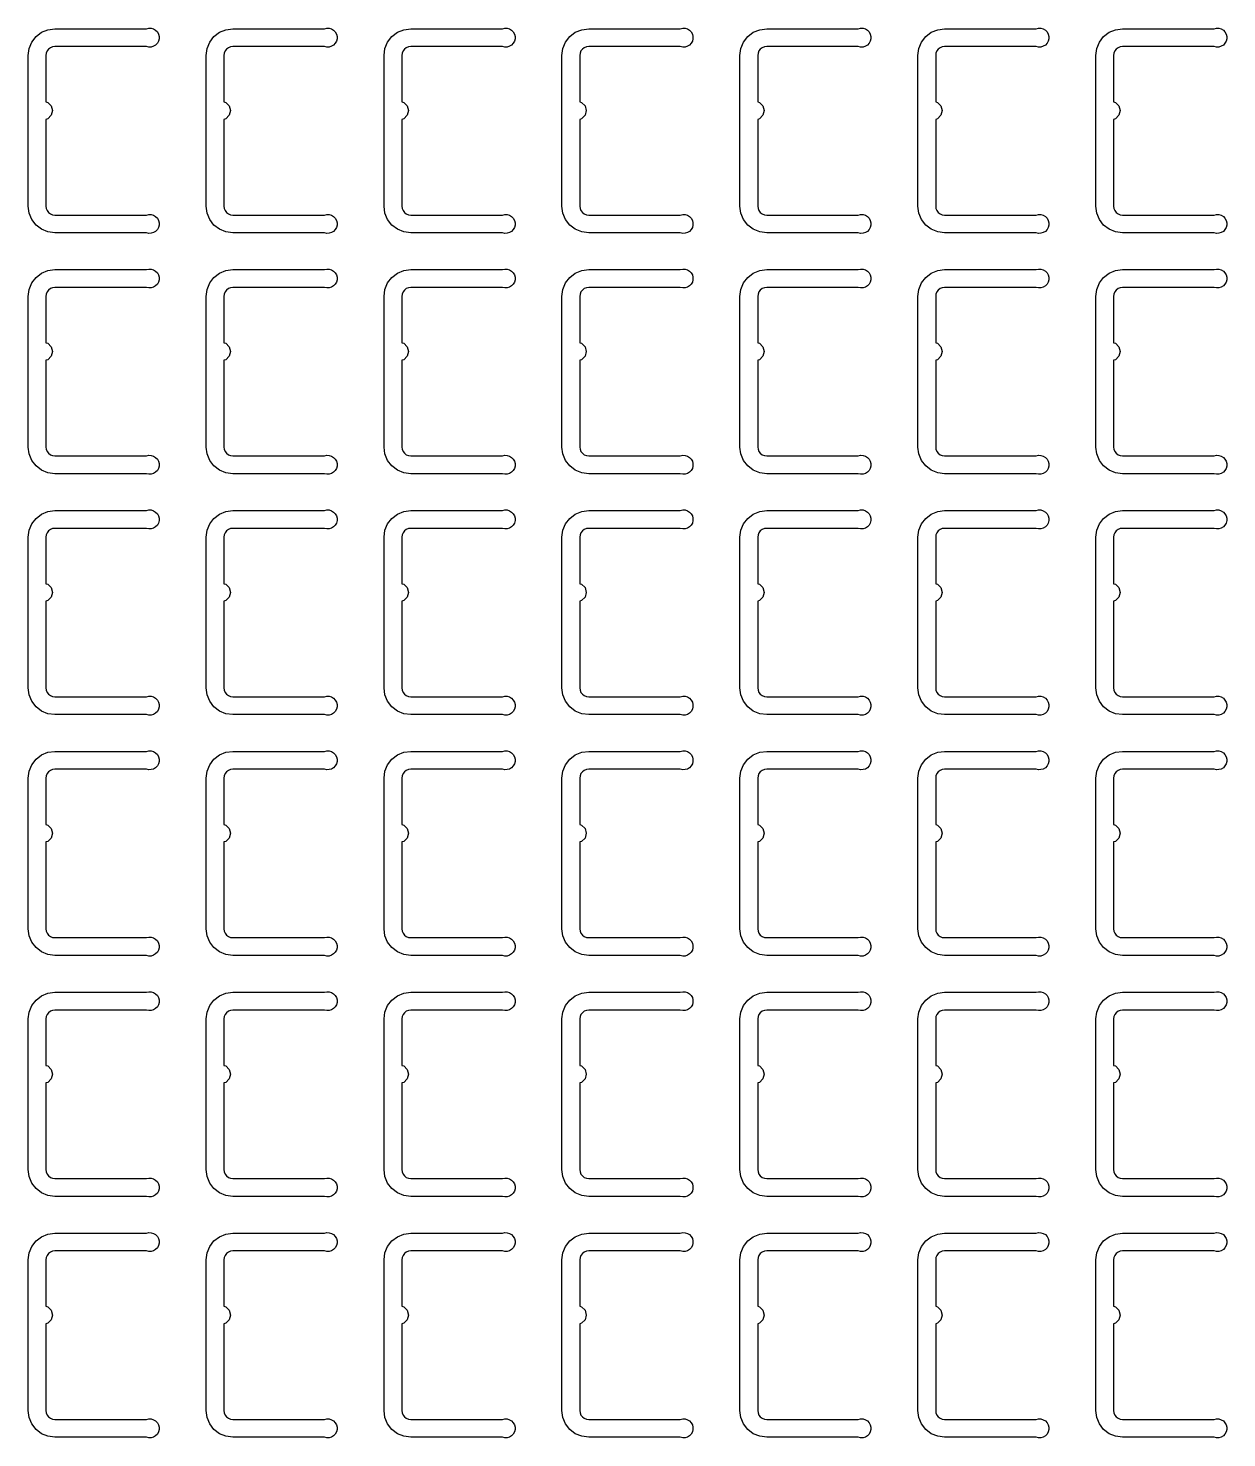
# Model space of a CAD drawing. Extents: x 11 to 212, y 11 to 212.
# Drawn here: x 143.2 to 155.09, y 135.26 to 149.23 of the extents above; entities that cross this region are included whole.
import ezdxf

# ---------------------------------------------------------------- set-up
doc = ezdxf.new("R2010")
doc.units = 0
doc.layers.add('L4', color=7, linetype='continuous')

msp = doc.modelspace()

# ---------------------------------------------------------------- linework, layer by layer
at = {"layer": 'L4'}
for points in [[(144.373, 147.382), (144.397, 147.388), (144.421, 147.387), (144.444, 147.38), (144.464, 147.368), (144.481, 147.35), (144.493, 147.329), (144.499, 147.306), (144.499, 147.282), (144.493, 147.259), (144.481, 147.238), (144.464, 147.22), (144.444, 147.208), (144.421, 147.201), (144.397, 147.2), (144.373, 147.206), (143.465, 147.206), (143.396, 147.215), (143.332, 147.241), (143.278, 147.283), (143.235, 147.338), (143.209, 147.402), (143.2, 147.471), (143.2, 148.965), (143.209, 149.033), (143.235, 149.097), (143.278, 149.152), (143.332, 149.194), (143.396, 149.22), (143.465, 149.229), (144.373, 149.229), (144.397, 149.235), (144.421, 149.234), (144.444, 149.227), (144.464, 149.215), (144.481, 149.198), (144.493, 149.177), (144.499, 149.153), (144.499, 149.129), (144.493, 149.106), (144.481, 149.085), (144.464, 149.068), (144.444, 149.055), (144.421, 149.048), (144.397, 149.048), (144.373, 149.053), (143.465, 149.053), (143.442, 149.05), (143.421, 149.041), (143.402, 149.027), (143.388, 149.009), (143.379, 148.988), (143.376, 148.965), (143.376, 148.504), (143.394, 148.499), (143.429, 148.465), (143.441, 148.418), (143.429, 148.371), (143.394, 148.336), (143.376, 148.331), (143.376, 147.471), (143.379, 147.448), (143.388, 147.426), (143.402, 147.408), (143.421, 147.394), (143.442, 147.385), (143.465, 147.382)], [(146.138, 147.382), (146.161, 147.388), (146.185, 147.387), (146.209, 147.38), (146.229, 147.368), (146.246, 147.35), (146.258, 147.329), (146.264, 147.306), (146.264, 147.282), (146.258, 147.259), (146.246, 147.238), (146.229, 147.22), (146.209, 147.208), (146.185, 147.201), (146.161, 147.2), (146.138, 147.206), (145.229, 147.206), (145.161, 147.215), (145.097, 147.241), (145.042, 147.283), (145, 147.338), (144.974, 147.402), (144.965, 147.471), (144.965, 148.965), (144.974, 149.033), (145, 149.097), (145.042, 149.152), (145.097, 149.194), (145.161, 149.22), (145.229, 149.229), (146.138, 149.229), (146.161, 149.235), (146.185, 149.234), (146.209, 149.227), (146.229, 149.215), (146.246, 149.198), (146.258, 149.177), (146.264, 149.153), (146.264, 149.129), (146.258, 149.106), (146.246, 149.085), (146.229, 149.068), (146.209, 149.055), (146.185, 149.048), (146.161, 149.048), (146.138, 149.053), (145.229, 149.053), (145.207, 149.05), (145.185, 149.041), (145.167, 149.027), (145.153, 149.009), (145.144, 148.988), (145.141, 148.965), (145.141, 148.504), (145.159, 148.499), (145.193, 148.465), (145.206, 148.418), (145.193, 148.371), (145.159, 148.336), (145.141, 148.331), (145.141, 147.471), (145.144, 147.448), (145.153, 147.426), (145.167, 147.408), (145.185, 147.394), (145.207, 147.385), (145.229, 147.382)], [(147.903, 147.382), (147.926, 147.388), (147.95, 147.387), (147.973, 147.38), (147.994, 147.368), (148.011, 147.35), (148.023, 147.329), (148.029, 147.306), (148.029, 147.282), (148.023, 147.259), (148.011, 147.238), (147.994, 147.22), (147.973, 147.208), (147.95, 147.201), (147.926, 147.2), (147.903, 147.206), (146.994, 147.206), (146.926, 147.215), (146.862, 147.241), (146.807, 147.283), (146.765, 147.338), (146.738, 147.402), (146.729, 147.471), (146.729, 148.965), (146.738, 149.033), (146.765, 149.097), (146.807, 149.152), (146.862, 149.194), (146.926, 149.22), (146.994, 149.229), (147.903, 149.229), (147.926, 149.235), (147.95, 149.234), (147.973, 149.227), (147.994, 149.215), (148.011, 149.198), (148.023, 149.177), (148.029, 149.153), (148.029, 149.129), (148.023, 149.106), (148.011, 149.085), (147.994, 149.068), (147.973, 149.055), (147.95, 149.048), (147.926, 149.048), (147.903, 149.053), (146.994, 149.053), (146.971, 149.05), (146.95, 149.041), (146.932, 149.027), (146.918, 149.009), (146.909, 148.988), (146.906, 148.965), (146.906, 148.504), (146.924, 148.499), (146.958, 148.465), (146.971, 148.418), (146.958, 148.371), (146.924, 148.336), (146.906, 148.331), (146.906, 147.471), (146.909, 147.448), (146.918, 147.426), (146.932, 147.408), (146.95, 147.394), (146.971, 147.385), (146.994, 147.382)], [(149.667, 147.382), (149.691, 147.388), (149.715, 147.387), (149.738, 147.38), (149.759, 147.368), (149.775, 147.35), (149.787, 147.329), (149.793, 147.306), (149.793, 147.282), (149.787, 147.259), (149.775, 147.238), (149.759, 147.22), (149.738, 147.208), (149.715, 147.201), (149.691, 147.2), (149.667, 147.206), (148.759, 147.206), (148.69, 147.215), (148.626, 147.241), (148.572, 147.283), (148.53, 147.338), (148.503, 147.402), (148.494, 147.471), (148.494, 148.965), (148.503, 149.033), (148.53, 149.097), (148.572, 149.152), (148.626, 149.194), (148.69, 149.22), (148.759, 149.229), (149.667, 149.229), (149.691, 149.235), (149.715, 149.234), (149.738, 149.227), (149.759, 149.215), (149.775, 149.198), (149.787, 149.177), (149.793, 149.153), (149.793, 149.129), (149.787, 149.106), (149.775, 149.085), (149.759, 149.068), (149.738, 149.055), (149.715, 149.048), (149.691, 149.048), (149.667, 149.053), (148.759, 149.053), (148.736, 149.05), (148.715, 149.041), (148.696, 149.027), (148.682, 149.009), (148.674, 148.988), (148.671, 148.965), (148.671, 148.504), (148.688, 148.499), (148.723, 148.465), (148.735, 148.418), (148.723, 148.371), (148.688, 148.336), (148.671, 148.331), (148.671, 147.471), (148.674, 147.448), (148.682, 147.426), (148.696, 147.408), (148.715, 147.394), (148.736, 147.385), (148.759, 147.382)], [(151.432, 147.382), (151.455, 147.388), (151.48, 147.387), (151.503, 147.38), (151.523, 147.368), (151.54, 147.35), (151.552, 147.329), (151.558, 147.306), (151.558, 147.282), (151.552, 147.259), (151.54, 147.238), (151.523, 147.22), (151.503, 147.208), (151.48, 147.201), (151.455, 147.2), (151.432, 147.206), (150.524, 147.206), (150.455, 147.215), (150.391, 147.241), (150.336, 147.283), (150.294, 147.338), (150.268, 147.402), (150.259, 147.471), (150.259, 148.965), (150.268, 149.033), (150.294, 149.097), (150.336, 149.152), (150.391, 149.194), (150.455, 149.22), (150.524, 149.229), (151.432, 149.229), (151.455, 149.235), (151.48, 149.234), (151.503, 149.227), (151.523, 149.215), (151.54, 149.198), (151.552, 149.177), (151.558, 149.153), (151.558, 149.129), (151.552, 149.106), (151.54, 149.085), (151.523, 149.068), (151.503, 149.055), (151.48, 149.048), (151.455, 149.048), (151.432, 149.053), (150.524, 149.053), (150.501, 149.05), (150.479, 149.041), (150.461, 149.027), (150.447, 149.009), (150.438, 148.988), (150.435, 148.965), (150.435, 148.504), (150.453, 148.499), (150.487, 148.465), (150.5, 148.418), (150.487, 148.371), (150.453, 148.336), (150.435, 148.331), (150.435, 147.471), (150.438, 147.448), (150.447, 147.426), (150.461, 147.408), (150.479, 147.394), (150.501, 147.385), (150.524, 147.382)], [(153.197, 147.382), (153.22, 147.388), (153.244, 147.387), (153.267, 147.38), (153.288, 147.368), (153.305, 147.35), (153.317, 147.329), (153.323, 147.306), (153.323, 147.282), (153.317, 147.259), (153.305, 147.238), (153.288, 147.22), (153.267, 147.208), (153.244, 147.201), (153.22, 147.2), (153.197, 147.206), (152.288, 147.206), (152.22, 147.215), (152.156, 147.241), (152.101, 147.283), (152.059, 147.338), (152.033, 147.402), (152.024, 147.471), (152.024, 148.965), (152.033, 149.033), (152.059, 149.097), (152.101, 149.152), (152.156, 149.194), (152.22, 149.22), (152.288, 149.229), (153.197, 149.229), (153.22, 149.235), (153.244, 149.234), (153.267, 149.227), (153.288, 149.215), (153.305, 149.198), (153.317, 149.177), (153.323, 149.153), (153.323, 149.129), (153.317, 149.106), (153.305, 149.085), (153.288, 149.068), (153.267, 149.055), (153.244, 149.048), (153.22, 149.048), (153.197, 149.053), (152.288, 149.053), (152.265, 149.05), (152.244, 149.041), (152.226, 149.027), (152.212, 149.009), (152.203, 148.988), (152.2, 148.965), (152.2, 148.504), (152.218, 148.499), (152.252, 148.465), (152.265, 148.418), (152.252, 148.371), (152.218, 148.336), (152.2, 148.331), (152.2, 147.471), (152.203, 147.448), (152.212, 147.426), (152.226, 147.408), (152.244, 147.394), (152.265, 147.385), (152.288, 147.382)], [(154.961, 147.382), (154.985, 147.388), (155.009, 147.387), (155.032, 147.38), (155.053, 147.368), (155.069, 147.35), (155.081, 147.329), (155.087, 147.306), (155.087, 147.282), (155.081, 147.259), (155.069, 147.238), (155.053, 147.22), (155.032, 147.208), (155.009, 147.201), (154.985, 147.2), (154.961, 147.206), (154.053, 147.206), (153.984, 147.215), (153.921, 147.241), (153.866, 147.283), (153.824, 147.338), (153.797, 147.402), (153.788, 147.471), (153.788, 148.965), (153.797, 149.033), (153.824, 149.097), (153.866, 149.152), (153.921, 149.194), (153.984, 149.22), (154.053, 149.229), (154.961, 149.229), (154.985, 149.235), (155.009, 149.234), (155.032, 149.227), (155.053, 149.215), (155.069, 149.198), (155.081, 149.177), (155.087, 149.153), (155.087, 149.129), (155.081, 149.106), (155.069, 149.085), (155.053, 149.068), (155.032, 149.055), (155.009, 149.048), (154.985, 149.048), (154.961, 149.053), (154.053, 149.053), (154.03, 149.05), (154.009, 149.041), (153.991, 149.027), (153.977, 149.009), (153.968, 148.988), (153.965, 148.965), (153.965, 148.504), (153.982, 148.499), (154.017, 148.465), (154.029, 148.418), (154.017, 148.371), (153.982, 148.336), (153.965, 148.331), (153.965, 147.471), (153.968, 147.448), (153.977, 147.426), (153.991, 147.408), (154.009, 147.394), (154.03, 147.385), (154.053, 147.382)], [(144.373, 144.994), (144.397, 145), (144.421, 144.999), (144.444, 144.992), (144.464, 144.98), (144.481, 144.962), (144.493, 144.941), (144.499, 144.918), (144.499, 144.894), (144.493, 144.871), (144.481, 144.85), (144.464, 144.832), (144.444, 144.82), (144.421, 144.813), (144.397, 144.812), (144.373, 144.818), (143.465, 144.818), (143.396, 144.827), (143.332, 144.853), (143.278, 144.895), (143.235, 144.95), (143.209, 145.014), (143.2, 145.082), (143.2, 146.576), (143.209, 146.645), (143.235, 146.709), (143.278, 146.764), (143.332, 146.806), (143.396, 146.832), (143.465, 146.841), (144.373, 146.841), (144.397, 146.847), (144.421, 146.846), (144.444, 146.839), (144.464, 146.827), (144.481, 146.809), (144.493, 146.788), (144.499, 146.765), (144.499, 146.741), (144.493, 146.718), (144.481, 146.697), (144.464, 146.679), (144.444, 146.667), (144.421, 146.66), (144.397, 146.659), (144.373, 146.665), (143.465, 146.665), (143.442, 146.662), (143.421, 146.653), (143.402, 146.639), (143.388, 146.621), (143.379, 146.599), (143.376, 146.576), (143.376, 146.116), (143.394, 146.111), (143.429, 146.076), (143.441, 146.029), (143.429, 145.982), (143.394, 145.948), (143.376, 145.943), (143.376, 145.082), (143.379, 145.06), (143.388, 145.038), (143.402, 145.02), (143.421, 145.006), (143.442, 144.997), (143.465, 144.994)], [(146.138, 144.994), (146.161, 145), (146.185, 144.999), (146.209, 144.992), (146.229, 144.98), (146.246, 144.962), (146.258, 144.941), (146.264, 144.918), (146.264, 144.894), (146.258, 144.871), (146.246, 144.85), (146.229, 144.832), (146.209, 144.82), (146.185, 144.813), (146.161, 144.812), (146.138, 144.818), (145.229, 144.818), (145.161, 144.827), (145.097, 144.853), (145.042, 144.895), (145, 144.95), (144.974, 145.014), (144.965, 145.082), (144.965, 146.576), (144.974, 146.645), (145, 146.709), (145.042, 146.764), (145.097, 146.806), (145.161, 146.832), (145.229, 146.841), (146.138, 146.841), (146.161, 146.847), (146.185, 146.846), (146.209, 146.839), (146.229, 146.827), (146.246, 146.809), (146.258, 146.788), (146.264, 146.765), (146.264, 146.741), (146.258, 146.718), (146.246, 146.697), (146.229, 146.679), (146.209, 146.667), (146.185, 146.66), (146.161, 146.659), (146.138, 146.665), (145.229, 146.665), (145.207, 146.662), (145.185, 146.653), (145.167, 146.639), (145.153, 146.621), (145.144, 146.599), (145.141, 146.576), (145.141, 146.116), (145.159, 146.111), (145.193, 146.076), (145.206, 146.029), (145.193, 145.982), (145.159, 145.948), (145.141, 145.943), (145.141, 145.082), (145.144, 145.06), (145.153, 145.038), (145.167, 145.02), (145.185, 145.006), (145.207, 144.997), (145.229, 144.994)], [(147.903, 144.994), (147.926, 145), (147.95, 144.999), (147.973, 144.992), (147.994, 144.98), (148.011, 144.962), (148.023, 144.941), (148.029, 144.918), (148.029, 144.894), (148.023, 144.871), (148.011, 144.85), (147.994, 144.832), (147.973, 144.82), (147.95, 144.813), (147.926, 144.812), (147.903, 144.818), (146.994, 144.818), (146.926, 144.827), (146.862, 144.853), (146.807, 144.895), (146.765, 144.95), (146.738, 145.014), (146.729, 145.082), (146.729, 146.576), (146.738, 146.645), (146.765, 146.709), (146.807, 146.764), (146.862, 146.806), (146.926, 146.832), (146.994, 146.841), (147.903, 146.841), (147.926, 146.847), (147.95, 146.846), (147.973, 146.839), (147.994, 146.827), (148.011, 146.809), (148.023, 146.788), (148.029, 146.765), (148.029, 146.741), (148.023, 146.718), (148.011, 146.697), (147.994, 146.679), (147.973, 146.667), (147.95, 146.66), (147.926, 146.659), (147.903, 146.665), (146.994, 146.665), (146.971, 146.662), (146.95, 146.653), (146.932, 146.639), (146.918, 146.621), (146.909, 146.599), (146.906, 146.576), (146.906, 146.116), (146.924, 146.111), (146.958, 146.076), (146.971, 146.029), (146.958, 145.982), (146.924, 145.948), (146.906, 145.943), (146.906, 145.082), (146.909, 145.06), (146.918, 145.038), (146.932, 145.02), (146.95, 145.006), (146.971, 144.997), (146.994, 144.994)], [(149.667, 144.994), (149.691, 145), (149.715, 144.999), (149.738, 144.992), (149.759, 144.98), (149.775, 144.962), (149.787, 144.941), (149.793, 144.918), (149.793, 144.894), (149.787, 144.871), (149.775, 144.85), (149.759, 144.832), (149.738, 144.82), (149.715, 144.813), (149.691, 144.812), (149.667, 144.818), (148.759, 144.818), (148.69, 144.827), (148.626, 144.853), (148.572, 144.895), (148.53, 144.95), (148.503, 145.014), (148.494, 145.082), (148.494, 146.576), (148.503, 146.645), (148.53, 146.709), (148.572, 146.764), (148.626, 146.806), (148.69, 146.832), (148.759, 146.841), (149.667, 146.841), (149.691, 146.847), (149.715, 146.846), (149.738, 146.839), (149.759, 146.827), (149.775, 146.809), (149.787, 146.788), (149.793, 146.765), (149.793, 146.741), (149.787, 146.718), (149.775, 146.697), (149.759, 146.679), (149.738, 146.667), (149.715, 146.66), (149.691, 146.659), (149.667, 146.665), (148.759, 146.665), (148.736, 146.662), (148.715, 146.653), (148.696, 146.639), (148.682, 146.621), (148.674, 146.599), (148.671, 146.576), (148.671, 146.116), (148.688, 146.111), (148.723, 146.076), (148.735, 146.029), (148.723, 145.982), (148.688, 145.948), (148.671, 145.943), (148.671, 145.082), (148.674, 145.06), (148.682, 145.038), (148.696, 145.02), (148.715, 145.006), (148.736, 144.997), (148.759, 144.994)], [(151.432, 144.994), (151.455, 145), (151.48, 144.999), (151.503, 144.992), (151.523, 144.98), (151.54, 144.962), (151.552, 144.941), (151.558, 144.918), (151.558, 144.894), (151.552, 144.871), (151.54, 144.85), (151.523, 144.832), (151.503, 144.82), (151.48, 144.813), (151.455, 144.812), (151.432, 144.818), (150.524, 144.818), (150.455, 144.827), (150.391, 144.853), (150.336, 144.895), (150.294, 144.95), (150.268, 145.014), (150.259, 145.082), (150.259, 146.576), (150.268, 146.645), (150.294, 146.709), (150.336, 146.764), (150.391, 146.806), (150.455, 146.832), (150.524, 146.841), (151.432, 146.841), (151.455, 146.847), (151.48, 146.846), (151.503, 146.839), (151.523, 146.827), (151.54, 146.809), (151.552, 146.788), (151.558, 146.765), (151.558, 146.741), (151.552, 146.718), (151.54, 146.697), (151.523, 146.679), (151.503, 146.667), (151.48, 146.66), (151.455, 146.659), (151.432, 146.665), (150.524, 146.665), (150.501, 146.662), (150.479, 146.653), (150.461, 146.639), (150.447, 146.621), (150.438, 146.599), (150.435, 146.576), (150.435, 146.116), (150.453, 146.111), (150.487, 146.076), (150.5, 146.029), (150.487, 145.982), (150.453, 145.948), (150.435, 145.943), (150.435, 145.082), (150.438, 145.06), (150.447, 145.038), (150.461, 145.02), (150.479, 145.006), (150.501, 144.997), (150.524, 144.994)], [(153.197, 144.994), (153.22, 145), (153.244, 144.999), (153.267, 144.992), (153.288, 144.98), (153.305, 144.962), (153.317, 144.941), (153.323, 144.918), (153.323, 144.894), (153.317, 144.871), (153.305, 144.85), (153.288, 144.832), (153.267, 144.82), (153.244, 144.813), (153.22, 144.812), (153.197, 144.818), (152.288, 144.818), (152.22, 144.827), (152.156, 144.853), (152.101, 144.895), (152.059, 144.95), (152.033, 145.014), (152.024, 145.082), (152.024, 146.576), (152.033, 146.645), (152.059, 146.709), (152.101, 146.764), (152.156, 146.806), (152.22, 146.832), (152.288, 146.841), (153.197, 146.841), (153.22, 146.847), (153.244, 146.846), (153.267, 146.839), (153.288, 146.827), (153.305, 146.809), (153.317, 146.788), (153.323, 146.765), (153.323, 146.741), (153.317, 146.718), (153.305, 146.697), (153.288, 146.679), (153.267, 146.667), (153.244, 146.66), (153.22, 146.659), (153.197, 146.665), (152.288, 146.665), (152.265, 146.662), (152.244, 146.653), (152.226, 146.639), (152.212, 146.621), (152.203, 146.599), (152.2, 146.576), (152.2, 146.116), (152.218, 146.111), (152.252, 146.076), (152.265, 146.029), (152.252, 145.982), (152.218, 145.948), (152.2, 145.943), (152.2, 145.082), (152.203, 145.06), (152.212, 145.038), (152.226, 145.02), (152.244, 145.006), (152.265, 144.997), (152.288, 144.994)], [(154.961, 144.994), (154.985, 145), (155.009, 144.999), (155.032, 144.992), (155.053, 144.98), (155.069, 144.962), (155.081, 144.941), (155.087, 144.918), (155.087, 144.894), (155.081, 144.871), (155.069, 144.85), (155.053, 144.832), (155.032, 144.82), (155.009, 144.813), (154.985, 144.812), (154.961, 144.818), (154.053, 144.818), (153.984, 144.827), (153.921, 144.853), (153.866, 144.895), (153.824, 144.95), (153.797, 145.014), (153.788, 145.082), (153.788, 146.576), (153.797, 146.645), (153.824, 146.709), (153.866, 146.764), (153.921, 146.806), (153.984, 146.832), (154.053, 146.841), (154.961, 146.841), (154.985, 146.847), (155.009, 146.846), (155.032, 146.839), (155.053, 146.827), (155.069, 146.809), (155.081, 146.788), (155.087, 146.765), (155.087, 146.741), (155.081, 146.718), (155.069, 146.697), (155.053, 146.679), (155.032, 146.667), (155.009, 146.66), (154.985, 146.659), (154.961, 146.665), (154.053, 146.665), (154.03, 146.662), (154.009, 146.653), (153.991, 146.639), (153.977, 146.621), (153.968, 146.599), (153.965, 146.576), (153.965, 146.116), (153.982, 146.111), (154.017, 146.076), (154.029, 146.029), (154.017, 145.982), (153.982, 145.948), (153.965, 145.943), (153.965, 145.082), (153.968, 145.06), (153.977, 145.038), (153.991, 145.02), (154.009, 145.006), (154.03, 144.997), (154.053, 144.994)], [(144.373, 142.606), (144.397, 142.611), (144.421, 142.611), (144.444, 142.604), (144.464, 142.591), (144.481, 142.574), (144.493, 142.553), (144.499, 142.53), (144.499, 142.506), (144.493, 142.482), (144.481, 142.461), (144.464, 142.444), (144.444, 142.432), (144.421, 142.425), (144.397, 142.424), (144.373, 142.429), (143.465, 142.429), (143.396, 142.438), (143.332, 142.465), (143.278, 142.507), (143.235, 142.562), (143.209, 142.626), (143.2, 142.694), (143.2, 144.188), (143.209, 144.257), (143.235, 144.321), (143.278, 144.375), (143.332, 144.417), (143.396, 144.444), (143.465, 144.453), (144.373, 144.453), (144.397, 144.458), (144.421, 144.458), (144.444, 144.451), (144.464, 144.438), (144.481, 144.421), (144.493, 144.4), (144.499, 144.377), (144.499, 144.353), (144.493, 144.329), (144.481, 144.308), (144.464, 144.291), (144.444, 144.279), (144.421, 144.272), (144.397, 144.271), (144.373, 144.276), (143.465, 144.276), (143.442, 144.273), (143.421, 144.265), (143.402, 144.251), (143.388, 144.232), (143.379, 144.211), (143.376, 144.188), (143.376, 143.727), (143.394, 143.723), (143.429, 143.688), (143.441, 143.641), (143.429, 143.594), (143.394, 143.56), (143.376, 143.555), (143.376, 142.694), (143.379, 142.671), (143.388, 142.65), (143.402, 142.632), (143.421, 142.618), (143.442, 142.609), (143.465, 142.606)], [(146.138, 142.606), (146.161, 142.611), (146.185, 142.611), (146.209, 142.604), (146.229, 142.591), (146.246, 142.574), (146.258, 142.553), (146.264, 142.53), (146.264, 142.506), (146.258, 142.482), (146.246, 142.461), (146.229, 142.444), (146.209, 142.432), (146.185, 142.425), (146.161, 142.424), (146.138, 142.429), (145.229, 142.429), (145.161, 142.438), (145.097, 142.465), (145.042, 142.507), (145, 142.562), (144.974, 142.626), (144.965, 142.694), (144.965, 144.188), (144.974, 144.257), (145, 144.321), (145.042, 144.375), (145.097, 144.417), (145.161, 144.444), (145.229, 144.453), (146.138, 144.453), (146.161, 144.458), (146.185, 144.458), (146.209, 144.451), (146.229, 144.438), (146.246, 144.421), (146.258, 144.4), (146.264, 144.377), (146.264, 144.353), (146.258, 144.329), (146.246, 144.308), (146.229, 144.291), (146.209, 144.279), (146.185, 144.272), (146.161, 144.271), (146.138, 144.276), (145.229, 144.276), (145.207, 144.273), (145.185, 144.265), (145.167, 144.251), (145.153, 144.232), (145.144, 144.211), (145.141, 144.188), (145.141, 143.727), (145.159, 143.723), (145.193, 143.688), (145.206, 143.641), (145.193, 143.594), (145.159, 143.56), (145.141, 143.555), (145.141, 142.694), (145.144, 142.671), (145.153, 142.65), (145.167, 142.632), (145.185, 142.618), (145.207, 142.609), (145.229, 142.606)], [(147.903, 142.606), (147.926, 142.611), (147.95, 142.611), (147.973, 142.604), (147.994, 142.591), (148.011, 142.574), (148.023, 142.553), (148.029, 142.53), (148.029, 142.506), (148.023, 142.482), (148.011, 142.461), (147.994, 142.444), (147.973, 142.432), (147.95, 142.425), (147.926, 142.424), (147.903, 142.429), (146.994, 142.429), (146.926, 142.438), (146.862, 142.465), (146.807, 142.507), (146.765, 142.562), (146.738, 142.626), (146.729, 142.694), (146.729, 144.188), (146.738, 144.257), (146.765, 144.321), (146.807, 144.375), (146.862, 144.417), (146.926, 144.444), (146.994, 144.453), (147.903, 144.453), (147.926, 144.458), (147.95, 144.458), (147.973, 144.451), (147.994, 144.438), (148.011, 144.421), (148.023, 144.4), (148.029, 144.377), (148.029, 144.353), (148.023, 144.329), (148.011, 144.308), (147.994, 144.291), (147.973, 144.279), (147.95, 144.272), (147.926, 144.271), (147.903, 144.276), (146.994, 144.276), (146.971, 144.273), (146.95, 144.265), (146.932, 144.251), (146.918, 144.232), (146.909, 144.211), (146.906, 144.188), (146.906, 143.727), (146.924, 143.723), (146.958, 143.688), (146.971, 143.641), (146.958, 143.594), (146.924, 143.56), (146.906, 143.555), (146.906, 142.694), (146.909, 142.671), (146.918, 142.65), (146.932, 142.632), (146.95, 142.618), (146.971, 142.609), (146.994, 142.606)], [(149.667, 142.606), (149.691, 142.611), (149.715, 142.611), (149.738, 142.604), (149.759, 142.591), (149.775, 142.574), (149.787, 142.553), (149.793, 142.53), (149.793, 142.506), (149.787, 142.482), (149.775, 142.461), (149.759, 142.444), (149.738, 142.432), (149.715, 142.425), (149.691, 142.424), (149.667, 142.429), (148.759, 142.429), (148.69, 142.438), (148.626, 142.465), (148.572, 142.507), (148.53, 142.562), (148.503, 142.626), (148.494, 142.694), (148.494, 144.188), (148.503, 144.257), (148.53, 144.321), (148.572, 144.375), (148.626, 144.417), (148.69, 144.444), (148.759, 144.453), (149.667, 144.453), (149.691, 144.458), (149.715, 144.458), (149.738, 144.451), (149.759, 144.438), (149.775, 144.421), (149.787, 144.4), (149.793, 144.377), (149.793, 144.353), (149.787, 144.329), (149.775, 144.308), (149.759, 144.291), (149.738, 144.279), (149.715, 144.272), (149.691, 144.271), (149.667, 144.276), (148.759, 144.276), (148.736, 144.273), (148.715, 144.265), (148.696, 144.251), (148.682, 144.232), (148.674, 144.211), (148.671, 144.188), (148.671, 143.727), (148.688, 143.723), (148.723, 143.688), (148.735, 143.641), (148.723, 143.594), (148.688, 143.56), (148.671, 143.555), (148.671, 142.694), (148.674, 142.671), (148.682, 142.65), (148.696, 142.632), (148.715, 142.618), (148.736, 142.609), (148.759, 142.606)], [(151.432, 142.606), (151.455, 142.611), (151.48, 142.611), (151.503, 142.604), (151.523, 142.591), (151.54, 142.574), (151.552, 142.553), (151.558, 142.53), (151.558, 142.506), (151.552, 142.482), (151.54, 142.461), (151.523, 142.444), (151.503, 142.432), (151.48, 142.425), (151.455, 142.424), (151.432, 142.429), (150.524, 142.429), (150.455, 142.438), (150.391, 142.465), (150.336, 142.507), (150.294, 142.562), (150.268, 142.626), (150.259, 142.694), (150.259, 144.188), (150.268, 144.257), (150.294, 144.321), (150.336, 144.375), (150.391, 144.417), (150.455, 144.444), (150.524, 144.453), (151.432, 144.453), (151.455, 144.458), (151.48, 144.458), (151.503, 144.451), (151.523, 144.438), (151.54, 144.421), (151.552, 144.4), (151.558, 144.377), (151.558, 144.353), (151.552, 144.329), (151.54, 144.308), (151.523, 144.291), (151.503, 144.279), (151.48, 144.272), (151.455, 144.271), (151.432, 144.276), (150.524, 144.276), (150.501, 144.273), (150.479, 144.265), (150.461, 144.251), (150.447, 144.232), (150.438, 144.211), (150.435, 144.188), (150.435, 143.727), (150.453, 143.723), (150.487, 143.688), (150.5, 143.641), (150.487, 143.594), (150.453, 143.56), (150.435, 143.555), (150.435, 142.694), (150.438, 142.671), (150.447, 142.65), (150.461, 142.632), (150.479, 142.618), (150.501, 142.609), (150.524, 142.606)], [(153.197, 142.606), (153.22, 142.611), (153.244, 142.611), (153.267, 142.604), (153.288, 142.591), (153.305, 142.574), (153.317, 142.553), (153.323, 142.53), (153.323, 142.506), (153.317, 142.482), (153.305, 142.461), (153.288, 142.444), (153.267, 142.432), (153.244, 142.425), (153.22, 142.424), (153.197, 142.429), (152.288, 142.429), (152.22, 142.438), (152.156, 142.465), (152.101, 142.507), (152.059, 142.562), (152.033, 142.626), (152.024, 142.694), (152.024, 144.188), (152.033, 144.257), (152.059, 144.321), (152.101, 144.375), (152.156, 144.417), (152.22, 144.444), (152.288, 144.453), (153.197, 144.453), (153.22, 144.458), (153.244, 144.458), (153.267, 144.451), (153.288, 144.438), (153.305, 144.421), (153.317, 144.4), (153.323, 144.377), (153.323, 144.353), (153.317, 144.329), (153.305, 144.308), (153.288, 144.291), (153.267, 144.279), (153.244, 144.272), (153.22, 144.271), (153.197, 144.276), (152.288, 144.276), (152.265, 144.273), (152.244, 144.265), (152.226, 144.251), (152.212, 144.232), (152.203, 144.211), (152.2, 144.188), (152.2, 143.727), (152.218, 143.723), (152.252, 143.688), (152.265, 143.641), (152.252, 143.594), (152.218, 143.56), (152.2, 143.555), (152.2, 142.694), (152.203, 142.671), (152.212, 142.65), (152.226, 142.632), (152.244, 142.618), (152.265, 142.609), (152.288, 142.606)], [(154.961, 142.606), (154.985, 142.611), (155.009, 142.611), (155.032, 142.604), (155.053, 142.591), (155.069, 142.574), (155.081, 142.553), (155.087, 142.53), (155.087, 142.506), (155.081, 142.482), (155.069, 142.461), (155.053, 142.444), (155.032, 142.432), (155.009, 142.425), (154.985, 142.424), (154.961, 142.429), (154.053, 142.429), (153.984, 142.438), (153.921, 142.465), (153.866, 142.507), (153.824, 142.562), (153.797, 142.626), (153.788, 142.694), (153.788, 144.188), (153.797, 144.257), (153.824, 144.321), (153.866, 144.375), (153.921, 144.417), (153.984, 144.444), (154.053, 144.453), (154.961, 144.453), (154.985, 144.458), (155.009, 144.458), (155.032, 144.451), (155.053, 144.438), (155.069, 144.421), (155.081, 144.4), (155.087, 144.377), (155.087, 144.353), (155.081, 144.329), (155.069, 144.308), (155.053, 144.291), (155.032, 144.279), (155.009, 144.272), (154.985, 144.271), (154.961, 144.276), (154.053, 144.276), (154.03, 144.273), (154.009, 144.265), (153.991, 144.251), (153.977, 144.232), (153.968, 144.211), (153.965, 144.188), (153.965, 143.727), (153.982, 143.723), (154.017, 143.688), (154.029, 143.641), (154.017, 143.594), (153.982, 143.56), (153.965, 143.555), (153.965, 142.694), (153.968, 142.671), (153.977, 142.65), (153.991, 142.632), (154.009, 142.618), (154.03, 142.609), (154.053, 142.606)], [(144.373, 140.218), (144.397, 140.223), (144.421, 140.222), (144.444, 140.216), (144.464, 140.203), (144.481, 140.186), (144.493, 140.165), (144.499, 140.141), (144.499, 140.117), (144.493, 140.094), (144.481, 140.073), (144.464, 140.056), (144.444, 140.043), (144.421, 140.036), (144.397, 140.036), (144.373, 140.041), (143.465, 140.041), (143.396, 140.05), (143.332, 140.077), (143.278, 140.119), (143.235, 140.174), (143.209, 140.237), (143.2, 140.306), (143.2, 141.8), (143.209, 141.869), (143.235, 141.932), (143.278, 141.987), (143.332, 142.029), (143.396, 142.056), (143.465, 142.065), (144.373, 142.065), (144.397, 142.07), (144.421, 142.069), (144.444, 142.063), (144.464, 142.05), (144.481, 142.033), (144.493, 142.012), (144.499, 141.989), (144.499, 141.964), (144.493, 141.941), (144.481, 141.92), (144.464, 141.903), (144.444, 141.89), (144.421, 141.884), (144.397, 141.883), (144.373, 141.888), (143.465, 141.888), (143.442, 141.885), (143.421, 141.876), (143.402, 141.862), (143.388, 141.844), (143.379, 141.823), (143.376, 141.8), (143.376, 141.339), (143.394, 141.334), (143.429, 141.3), (143.441, 141.253), (143.429, 141.206), (143.394, 141.171), (143.376, 141.167), (143.376, 140.306), (143.379, 140.283), (143.388, 140.262), (143.402, 140.243), (143.421, 140.229), (143.442, 140.221), (143.465, 140.218)], [(146.138, 140.218), (146.161, 140.223), (146.185, 140.222), (146.209, 140.216), (146.229, 140.203), (146.246, 140.186), (146.258, 140.165), (146.264, 140.141), (146.264, 140.117), (146.258, 140.094), (146.246, 140.073), (146.229, 140.056), (146.209, 140.043), (146.185, 140.036), (146.161, 140.036), (146.138, 140.041), (145.229, 140.041), (145.161, 140.05), (145.097, 140.077), (145.042, 140.119), (145, 140.174), (144.974, 140.237), (144.965, 140.306), (144.965, 141.8), (144.974, 141.869), (145, 141.932), (145.042, 141.987), (145.097, 142.029), (145.161, 142.056), (145.229, 142.065), (146.138, 142.065), (146.161, 142.07), (146.185, 142.069), (146.209, 142.063), (146.229, 142.05), (146.246, 142.033), (146.258, 142.012), (146.264, 141.989), (146.264, 141.964), (146.258, 141.941), (146.246, 141.92), (146.229, 141.903), (146.209, 141.89), (146.185, 141.884), (146.161, 141.883), (146.138, 141.888), (145.229, 141.888), (145.207, 141.885), (145.185, 141.876), (145.167, 141.862), (145.153, 141.844), (145.144, 141.823), (145.141, 141.8), (145.141, 141.339), (145.159, 141.334), (145.193, 141.3), (145.206, 141.253), (145.193, 141.206), (145.159, 141.171), (145.141, 141.167), (145.141, 140.306), (145.144, 140.283), (145.153, 140.262), (145.167, 140.243), (145.185, 140.229), (145.207, 140.221), (145.229, 140.218)], [(147.903, 140.218), (147.926, 140.223), (147.95, 140.222), (147.973, 140.216), (147.994, 140.203), (148.011, 140.186), (148.023, 140.165), (148.029, 140.141), (148.029, 140.117), (148.023, 140.094), (148.011, 140.073), (147.994, 140.056), (147.973, 140.043), (147.95, 140.036), (147.926, 140.036), (147.903, 140.041), (146.994, 140.041), (146.926, 140.05), (146.862, 140.077), (146.807, 140.119), (146.765, 140.174), (146.738, 140.237), (146.729, 140.306), (146.729, 141.8), (146.738, 141.869), (146.765, 141.932), (146.807, 141.987), (146.862, 142.029), (146.926, 142.056), (146.994, 142.065), (147.903, 142.065), (147.926, 142.07), (147.95, 142.069), (147.973, 142.063), (147.994, 142.05), (148.011, 142.033), (148.023, 142.012), (148.029, 141.989), (148.029, 141.964), (148.023, 141.941), (148.011, 141.92), (147.994, 141.903), (147.973, 141.89), (147.95, 141.884), (147.926, 141.883), (147.903, 141.888), (146.994, 141.888), (146.971, 141.885), (146.95, 141.876), (146.932, 141.862), (146.918, 141.844), (146.909, 141.823), (146.906, 141.8), (146.906, 141.339), (146.924, 141.334), (146.958, 141.3), (146.971, 141.253), (146.958, 141.206), (146.924, 141.171), (146.906, 141.167), (146.906, 140.306), (146.909, 140.283), (146.918, 140.262), (146.932, 140.243), (146.95, 140.229), (146.971, 140.221), (146.994, 140.218)], [(149.667, 140.218), (149.691, 140.223), (149.715, 140.222), (149.738, 140.216), (149.759, 140.203), (149.775, 140.186), (149.787, 140.165), (149.793, 140.141), (149.793, 140.117), (149.787, 140.094), (149.775, 140.073), (149.759, 140.056), (149.738, 140.043), (149.715, 140.036), (149.691, 140.036), (149.667, 140.041), (148.759, 140.041), (148.69, 140.05), (148.626, 140.077), (148.572, 140.119), (148.53, 140.174), (148.503, 140.237), (148.494, 140.306), (148.494, 141.8), (148.503, 141.869), (148.53, 141.932), (148.572, 141.987), (148.626, 142.029), (148.69, 142.056), (148.759, 142.065), (149.667, 142.065), (149.691, 142.07), (149.715, 142.069), (149.738, 142.063), (149.759, 142.05), (149.775, 142.033), (149.787, 142.012), (149.793, 141.989), (149.793, 141.964), (149.787, 141.941), (149.775, 141.92), (149.759, 141.903), (149.738, 141.89), (149.715, 141.884), (149.691, 141.883), (149.667, 141.888), (148.759, 141.888), (148.736, 141.885), (148.715, 141.876), (148.696, 141.862), (148.682, 141.844), (148.674, 141.823), (148.671, 141.8), (148.671, 141.339), (148.688, 141.334), (148.723, 141.3), (148.735, 141.253), (148.723, 141.206), (148.688, 141.171), (148.671, 141.167), (148.671, 140.306), (148.674, 140.283), (148.682, 140.262), (148.696, 140.243), (148.715, 140.229), (148.736, 140.221), (148.759, 140.218)], [(151.432, 140.218), (151.455, 140.223), (151.48, 140.222), (151.503, 140.216), (151.523, 140.203), (151.54, 140.186), (151.552, 140.165), (151.558, 140.141), (151.558, 140.117), (151.552, 140.094), (151.54, 140.073), (151.523, 140.056), (151.503, 140.043), (151.48, 140.036), (151.455, 140.036), (151.432, 140.041), (150.524, 140.041), (150.455, 140.05), (150.391, 140.077), (150.336, 140.119), (150.294, 140.174), (150.268, 140.237), (150.259, 140.306), (150.259, 141.8), (150.268, 141.869), (150.294, 141.932), (150.336, 141.987), (150.391, 142.029), (150.455, 142.056), (150.524, 142.065), (151.432, 142.065), (151.455, 142.07), (151.48, 142.069), (151.503, 142.063), (151.523, 142.05), (151.54, 142.033), (151.552, 142.012), (151.558, 141.989), (151.558, 141.964), (151.552, 141.941), (151.54, 141.92), (151.523, 141.903), (151.503, 141.89), (151.48, 141.884), (151.455, 141.883), (151.432, 141.888), (150.524, 141.888), (150.501, 141.885), (150.479, 141.876), (150.461, 141.862), (150.447, 141.844), (150.438, 141.823), (150.435, 141.8), (150.435, 141.339), (150.453, 141.334), (150.487, 141.3), (150.5, 141.253), (150.487, 141.206), (150.453, 141.171), (150.435, 141.167), (150.435, 140.306), (150.438, 140.283), (150.447, 140.262), (150.461, 140.243), (150.479, 140.229), (150.501, 140.221), (150.524, 140.218)], [(153.197, 140.218), (153.22, 140.223), (153.244, 140.222), (153.267, 140.216), (153.288, 140.203), (153.305, 140.186), (153.317, 140.165), (153.323, 140.141), (153.323, 140.117), (153.317, 140.094), (153.305, 140.073), (153.288, 140.056), (153.267, 140.043), (153.244, 140.036), (153.22, 140.036), (153.197, 140.041), (152.288, 140.041), (152.22, 140.05), (152.156, 140.077), (152.101, 140.119), (152.059, 140.174), (152.033, 140.237), (152.024, 140.306), (152.024, 141.8), (152.033, 141.869), (152.059, 141.932), (152.101, 141.987), (152.156, 142.029), (152.22, 142.056), (152.288, 142.065), (153.197, 142.065), (153.22, 142.07), (153.244, 142.069), (153.267, 142.063), (153.288, 142.05), (153.305, 142.033), (153.317, 142.012), (153.323, 141.989), (153.323, 141.964), (153.317, 141.941), (153.305, 141.92), (153.288, 141.903), (153.267, 141.89), (153.244, 141.884), (153.22, 141.883), (153.197, 141.888), (152.288, 141.888), (152.265, 141.885), (152.244, 141.876), (152.226, 141.862), (152.212, 141.844), (152.203, 141.823), (152.2, 141.8), (152.2, 141.339), (152.218, 141.334), (152.252, 141.3), (152.265, 141.253), (152.252, 141.206), (152.218, 141.171), (152.2, 141.167), (152.2, 140.306), (152.203, 140.283), (152.212, 140.262), (152.226, 140.243), (152.244, 140.229), (152.265, 140.221), (152.288, 140.218)], [(154.961, 140.218), (154.985, 140.223), (155.009, 140.222), (155.032, 140.216), (155.053, 140.203), (155.069, 140.186), (155.081, 140.165), (155.087, 140.141), (155.087, 140.117), (155.081, 140.094), (155.069, 140.073), (155.053, 140.056), (155.032, 140.043), (155.009, 140.036), (154.985, 140.036), (154.961, 140.041), (154.053, 140.041), (153.984, 140.05), (153.921, 140.077), (153.866, 140.119), (153.824, 140.174), (153.797, 140.237), (153.788, 140.306), (153.788, 141.8), (153.797, 141.869), (153.824, 141.932), (153.866, 141.987), (153.921, 142.029), (153.984, 142.056), (154.053, 142.065), (154.961, 142.065), (154.985, 142.07), (155.009, 142.069), (155.032, 142.063), (155.053, 142.05), (155.069, 142.033), (155.081, 142.012), (155.087, 141.989), (155.087, 141.964), (155.081, 141.941), (155.069, 141.92), (155.053, 141.903), (155.032, 141.89), (155.009, 141.884), (154.985, 141.883), (154.961, 141.888), (154.053, 141.888), (154.03, 141.885), (154.009, 141.876), (153.991, 141.862), (153.977, 141.844), (153.968, 141.823), (153.965, 141.8), (153.965, 141.339), (153.982, 141.334), (154.017, 141.3), (154.029, 141.253), (154.017, 141.206), (153.982, 141.171), (153.965, 141.167), (153.965, 140.306), (153.968, 140.283), (153.977, 140.262), (153.991, 140.243), (154.009, 140.229), (154.03, 140.221), (154.053, 140.218)], [(144.373, 137.829), (144.397, 137.835), (144.421, 137.834), (144.444, 137.827), (144.464, 137.815), (144.481, 137.798), (144.493, 137.777), (144.499, 137.753), (144.499, 137.729), (144.493, 137.706), (144.481, 137.685), (144.464, 137.668), (144.444, 137.655), (144.421, 137.648), (144.397, 137.648), (144.373, 137.653), (143.465, 137.653), (143.396, 137.662), (143.332, 137.688), (143.278, 137.73), (143.235, 137.785), (143.209, 137.849), (143.2, 137.918), (143.2, 139.412), (143.209, 139.48), (143.235, 139.544), (143.278, 139.599), (143.332, 139.641), (143.396, 139.667), (143.465, 139.676), (144.373, 139.676), (144.397, 139.682), (144.421, 139.681), (144.444, 139.674), (144.464, 139.662), (144.481, 139.645), (144.493, 139.624), (144.499, 139.6), (144.499, 139.576), (144.493, 139.553), (144.481, 139.532), (144.464, 139.515), (144.444, 139.502), (144.421, 139.495), (144.397, 139.495), (144.373, 139.5), (143.465, 139.5), (143.442, 139.497), (143.421, 139.488), (143.402, 139.474), (143.388, 139.456), (143.379, 139.435), (143.376, 139.412), (143.376, 138.951), (143.394, 138.946), (143.429, 138.912), (143.441, 138.865), (143.429, 138.818), (143.394, 138.783), (143.376, 138.778), (143.376, 137.918), (143.379, 137.895), (143.388, 137.874), (143.402, 137.855), (143.421, 137.841), (143.442, 137.832), (143.465, 137.829)], [(146.138, 137.829), (146.161, 137.835), (146.185, 137.834), (146.209, 137.827), (146.229, 137.815), (146.246, 137.798), (146.258, 137.777), (146.264, 137.753), (146.264, 137.729), (146.258, 137.706), (146.246, 137.685), (146.229, 137.668), (146.209, 137.655), (146.185, 137.648), (146.161, 137.648), (146.138, 137.653), (145.229, 137.653), (145.161, 137.662), (145.097, 137.688), (145.042, 137.73), (145, 137.785), (144.974, 137.849), (144.965, 137.918), (144.965, 139.412), (144.974, 139.48), (145, 139.544), (145.042, 139.599), (145.097, 139.641), (145.161, 139.667), (145.229, 139.676), (146.138, 139.676), (146.161, 139.682), (146.185, 139.681), (146.209, 139.674), (146.229, 139.662), (146.246, 139.645), (146.258, 139.624), (146.264, 139.6), (146.264, 139.576), (146.258, 139.553), (146.246, 139.532), (146.229, 139.515), (146.209, 139.502), (146.185, 139.495), (146.161, 139.495), (146.138, 139.5), (145.229, 139.5), (145.207, 139.497), (145.185, 139.488), (145.167, 139.474), (145.153, 139.456), (145.144, 139.435), (145.141, 139.412), (145.141, 138.951), (145.159, 138.946), (145.193, 138.912), (145.206, 138.865), (145.193, 138.818), (145.159, 138.783), (145.141, 138.778), (145.141, 137.918), (145.144, 137.895), (145.153, 137.874), (145.167, 137.855), (145.185, 137.841), (145.207, 137.832), (145.229, 137.829)], [(147.903, 137.829), (147.926, 137.835), (147.95, 137.834), (147.973, 137.827), (147.994, 137.815), (148.011, 137.798), (148.023, 137.777), (148.029, 137.753), (148.029, 137.729), (148.023, 137.706), (148.011, 137.685), (147.994, 137.668), (147.973, 137.655), (147.95, 137.648), (147.926, 137.648), (147.903, 137.653), (146.994, 137.653), (146.926, 137.662), (146.862, 137.688), (146.807, 137.73), (146.765, 137.785), (146.738, 137.849), (146.729, 137.918), (146.729, 139.412), (146.738, 139.48), (146.765, 139.544), (146.807, 139.599), (146.862, 139.641), (146.926, 139.667), (146.994, 139.676), (147.903, 139.676), (147.926, 139.682), (147.95, 139.681), (147.973, 139.674), (147.994, 139.662), (148.011, 139.645), (148.023, 139.624), (148.029, 139.6), (148.029, 139.576), (148.023, 139.553), (148.011, 139.532), (147.994, 139.515), (147.973, 139.502), (147.95, 139.495), (147.926, 139.495), (147.903, 139.5), (146.994, 139.5), (146.971, 139.497), (146.95, 139.488), (146.932, 139.474), (146.918, 139.456), (146.909, 139.435), (146.906, 139.412), (146.906, 138.951), (146.924, 138.946), (146.958, 138.912), (146.971, 138.865), (146.958, 138.818), (146.924, 138.783), (146.906, 138.778), (146.906, 137.918), (146.909, 137.895), (146.918, 137.874), (146.932, 137.855), (146.95, 137.841), (146.971, 137.832), (146.994, 137.829)], [(149.667, 137.829), (149.691, 137.835), (149.715, 137.834), (149.738, 137.827), (149.759, 137.815), (149.775, 137.798), (149.787, 137.777), (149.793, 137.753), (149.793, 137.729), (149.787, 137.706), (149.775, 137.685), (149.759, 137.668), (149.738, 137.655), (149.715, 137.648), (149.691, 137.648), (149.667, 137.653), (148.759, 137.653), (148.69, 137.662), (148.626, 137.688), (148.572, 137.73), (148.53, 137.785), (148.503, 137.849), (148.494, 137.918), (148.494, 139.412), (148.503, 139.48), (148.53, 139.544), (148.572, 139.599), (148.626, 139.641), (148.69, 139.667), (148.759, 139.676), (149.667, 139.676), (149.691, 139.682), (149.715, 139.681), (149.738, 139.674), (149.759, 139.662), (149.775, 139.645), (149.787, 139.624), (149.793, 139.6), (149.793, 139.576), (149.787, 139.553), (149.775, 139.532), (149.759, 139.515), (149.738, 139.502), (149.715, 139.495), (149.691, 139.495), (149.667, 139.5), (148.759, 139.5), (148.736, 139.497), (148.715, 139.488), (148.696, 139.474), (148.682, 139.456), (148.674, 139.435), (148.671, 139.412), (148.671, 138.951), (148.688, 138.946), (148.723, 138.912), (148.735, 138.865), (148.723, 138.818), (148.688, 138.783), (148.671, 138.778), (148.671, 137.918), (148.674, 137.895), (148.682, 137.874), (148.696, 137.855), (148.715, 137.841), (148.736, 137.832), (148.759, 137.829)], [(151.432, 137.829), (151.455, 137.835), (151.48, 137.834), (151.503, 137.827), (151.523, 137.815), (151.54, 137.798), (151.552, 137.777), (151.558, 137.753), (151.558, 137.729), (151.552, 137.706), (151.54, 137.685), (151.523, 137.668), (151.503, 137.655), (151.48, 137.648), (151.455, 137.648), (151.432, 137.653), (150.524, 137.653), (150.455, 137.662), (150.391, 137.688), (150.336, 137.73), (150.294, 137.785), (150.268, 137.849), (150.259, 137.918), (150.259, 139.412), (150.268, 139.48), (150.294, 139.544), (150.336, 139.599), (150.391, 139.641), (150.455, 139.667), (150.524, 139.676), (151.432, 139.676), (151.455, 139.682), (151.48, 139.681), (151.503, 139.674), (151.523, 139.662), (151.54, 139.645), (151.552, 139.624), (151.558, 139.6), (151.558, 139.576), (151.552, 139.553), (151.54, 139.532), (151.523, 139.515), (151.503, 139.502), (151.48, 139.495), (151.455, 139.495), (151.432, 139.5), (150.524, 139.5), (150.501, 139.497), (150.479, 139.488), (150.461, 139.474), (150.447, 139.456), (150.438, 139.435), (150.435, 139.412), (150.435, 138.951), (150.453, 138.946), (150.487, 138.912), (150.5, 138.865), (150.487, 138.818), (150.453, 138.783), (150.435, 138.778), (150.435, 137.918), (150.438, 137.895), (150.447, 137.874), (150.461, 137.855), (150.479, 137.841), (150.501, 137.832), (150.524, 137.829)], [(153.197, 137.829), (153.22, 137.835), (153.244, 137.834), (153.267, 137.827), (153.288, 137.815), (153.305, 137.798), (153.317, 137.777), (153.323, 137.753), (153.323, 137.729), (153.317, 137.706), (153.305, 137.685), (153.288, 137.668), (153.267, 137.655), (153.244, 137.648), (153.22, 137.648), (153.197, 137.653), (152.288, 137.653), (152.22, 137.662), (152.156, 137.688), (152.101, 137.73), (152.059, 137.785), (152.033, 137.849), (152.024, 137.918), (152.024, 139.412), (152.033, 139.48), (152.059, 139.544), (152.101, 139.599), (152.156, 139.641), (152.22, 139.667), (152.288, 139.676), (153.197, 139.676), (153.22, 139.682), (153.244, 139.681), (153.267, 139.674), (153.288, 139.662), (153.305, 139.645), (153.317, 139.624), (153.323, 139.6), (153.323, 139.576), (153.317, 139.553), (153.305, 139.532), (153.288, 139.515), (153.267, 139.502), (153.244, 139.495), (153.22, 139.495), (153.197, 139.5), (152.288, 139.5), (152.265, 139.497), (152.244, 139.488), (152.226, 139.474), (152.212, 139.456), (152.203, 139.435), (152.2, 139.412), (152.2, 138.951), (152.218, 138.946), (152.252, 138.912), (152.265, 138.865), (152.252, 138.818), (152.218, 138.783), (152.2, 138.778), (152.2, 137.918), (152.203, 137.895), (152.212, 137.874), (152.226, 137.855), (152.244, 137.841), (152.265, 137.832), (152.288, 137.829)], [(154.961, 137.829), (154.985, 137.835), (155.009, 137.834), (155.032, 137.827), (155.053, 137.815), (155.069, 137.798), (155.081, 137.777), (155.087, 137.753), (155.087, 137.729), (155.081, 137.706), (155.069, 137.685), (155.053, 137.668), (155.032, 137.655), (155.009, 137.648), (154.985, 137.648), (154.961, 137.653), (154.053, 137.653), (153.984, 137.662), (153.921, 137.688), (153.866, 137.73), (153.824, 137.785), (153.797, 137.849), (153.788, 137.918), (153.788, 139.412), (153.797, 139.48), (153.824, 139.544), (153.866, 139.599), (153.921, 139.641), (153.984, 139.667), (154.053, 139.676), (154.961, 139.676), (154.985, 139.682), (155.009, 139.681), (155.032, 139.674), (155.053, 139.662), (155.069, 139.645), (155.081, 139.624), (155.087, 139.6), (155.087, 139.576), (155.081, 139.553), (155.069, 139.532), (155.053, 139.515), (155.032, 139.502), (155.009, 139.495), (154.985, 139.495), (154.961, 139.5), (154.053, 139.5), (154.03, 139.497), (154.009, 139.488), (153.991, 139.474), (153.977, 139.456), (153.968, 139.435), (153.965, 139.412), (153.965, 138.951), (153.982, 138.946), (154.017, 138.912), (154.029, 138.865), (154.017, 138.818), (153.982, 138.783), (153.965, 138.778), (153.965, 137.918), (153.968, 137.895), (153.977, 137.874), (153.991, 137.855), (154.009, 137.841), (154.03, 137.832), (154.053, 137.829)], [(144.373, 135.441), (144.397, 135.447), (144.421, 135.446), (144.444, 135.439), (144.464, 135.427), (144.481, 135.409), (144.493, 135.388), (144.499, 135.365), (144.499, 135.341), (144.493, 135.318), (144.481, 135.297), (144.464, 135.279), (144.444, 135.267), (144.421, 135.26), (144.397, 135.259), (144.373, 135.265), (143.465, 135.265), (143.396, 135.274), (143.332, 135.3), (143.278, 135.342), (143.235, 135.397), (143.209, 135.461), (143.2, 135.529), (143.2, 137.024), (143.209, 137.092), (143.235, 137.156), (143.278, 137.211), (143.332, 137.253), (143.396, 137.279), (143.465, 137.288), (144.373, 137.288), (144.397, 137.294), (144.421, 137.293), (144.444, 137.286), (144.464, 137.274), (144.481, 137.256), (144.493, 137.235), (144.499, 137.212), (144.499, 137.188), (144.493, 137.165), (144.481, 137.144), (144.464, 137.126), (144.444, 137.114), (144.421, 137.107), (144.397, 137.106), (144.373, 137.112), (143.465, 137.112), (143.442, 137.109), (143.421, 137.1), (143.402, 137.086), (143.388, 137.068), (143.379, 137.046), (143.376, 137.024), (143.376, 136.563), (143.394, 136.558), (143.429, 136.524), (143.441, 136.476), (143.429, 136.429), (143.394, 136.395), (143.376, 136.39), (143.376, 135.529), (143.379, 135.507), (143.388, 135.485), (143.402, 135.467), (143.421, 135.453), (143.442, 135.444), (143.465, 135.441)], [(146.138, 135.441), (146.161, 135.447), (146.185, 135.446), (146.209, 135.439), (146.229, 135.427), (146.246, 135.409), (146.258, 135.388), (146.264, 135.365), (146.264, 135.341), (146.258, 135.318), (146.246, 135.297), (146.229, 135.279), (146.209, 135.267), (146.185, 135.26), (146.161, 135.259), (146.138, 135.265), (145.229, 135.265), (145.161, 135.274), (145.097, 135.3), (145.042, 135.342), (145, 135.397), (144.974, 135.461), (144.965, 135.529), (144.965, 137.024), (144.974, 137.092), (145, 137.156), (145.042, 137.211), (145.097, 137.253), (145.161, 137.279), (145.229, 137.288), (146.138, 137.288), (146.161, 137.294), (146.185, 137.293), (146.209, 137.286), (146.229, 137.274), (146.246, 137.256), (146.258, 137.235), (146.264, 137.212), (146.264, 137.188), (146.258, 137.165), (146.246, 137.144), (146.229, 137.126), (146.209, 137.114), (146.185, 137.107), (146.161, 137.106), (146.138, 137.112), (145.229, 137.112), (145.207, 137.109), (145.185, 137.1), (145.167, 137.086), (145.153, 137.068), (145.144, 137.046), (145.141, 137.024), (145.141, 136.563), (145.159, 136.558), (145.193, 136.524), (145.206, 136.476), (145.193, 136.429), (145.159, 136.395), (145.141, 136.39), (145.141, 135.529), (145.144, 135.507), (145.153, 135.485), (145.167, 135.467), (145.185, 135.453), (145.207, 135.444), (145.229, 135.441)], [(147.903, 135.441), (147.926, 135.447), (147.95, 135.446), (147.973, 135.439), (147.994, 135.427), (148.011, 135.409), (148.023, 135.388), (148.029, 135.365), (148.029, 135.341), (148.023, 135.318), (148.011, 135.297), (147.994, 135.279), (147.973, 135.267), (147.95, 135.26), (147.926, 135.259), (147.903, 135.265), (146.994, 135.265), (146.926, 135.274), (146.862, 135.3), (146.807, 135.342), (146.765, 135.397), (146.738, 135.461), (146.729, 135.529), (146.729, 137.024), (146.738, 137.092), (146.765, 137.156), (146.807, 137.211), (146.862, 137.253), (146.926, 137.279), (146.994, 137.288), (147.903, 137.288), (147.926, 137.294), (147.95, 137.293), (147.973, 137.286), (147.994, 137.274), (148.011, 137.256), (148.023, 137.235), (148.029, 137.212), (148.029, 137.188), (148.023, 137.165), (148.011, 137.144), (147.994, 137.126), (147.973, 137.114), (147.95, 137.107), (147.926, 137.106), (147.903, 137.112), (146.994, 137.112), (146.971, 137.109), (146.95, 137.1), (146.932, 137.086), (146.918, 137.068), (146.909, 137.046), (146.906, 137.024), (146.906, 136.563), (146.924, 136.558), (146.958, 136.524), (146.971, 136.476), (146.958, 136.429), (146.924, 136.395), (146.906, 136.39), (146.906, 135.529), (146.909, 135.507), (146.918, 135.485), (146.932, 135.467), (146.95, 135.453), (146.971, 135.444), (146.994, 135.441)], [(149.667, 135.441), (149.691, 135.447), (149.715, 135.446), (149.738, 135.439), (149.759, 135.427), (149.775, 135.409), (149.787, 135.388), (149.793, 135.365), (149.793, 135.341), (149.787, 135.318), (149.775, 135.297), (149.759, 135.279), (149.738, 135.267), (149.715, 135.26), (149.691, 135.259), (149.667, 135.265), (148.759, 135.265), (148.69, 135.274), (148.626, 135.3), (148.572, 135.342), (148.53, 135.397), (148.503, 135.461), (148.494, 135.529), (148.494, 137.024), (148.503, 137.092), (148.53, 137.156), (148.572, 137.211), (148.626, 137.253), (148.69, 137.279), (148.759, 137.288), (149.667, 137.288), (149.691, 137.294), (149.715, 137.293), (149.738, 137.286), (149.759, 137.274), (149.775, 137.256), (149.787, 137.235), (149.793, 137.212), (149.793, 137.188), (149.787, 137.165), (149.775, 137.144), (149.759, 137.126), (149.738, 137.114), (149.715, 137.107), (149.691, 137.106), (149.667, 137.112), (148.759, 137.112), (148.736, 137.109), (148.715, 137.1), (148.696, 137.086), (148.682, 137.068), (148.674, 137.046), (148.671, 137.024), (148.671, 136.563), (148.688, 136.558), (148.723, 136.524), (148.735, 136.476), (148.723, 136.429), (148.688, 136.395), (148.671, 136.39), (148.671, 135.529), (148.674, 135.507), (148.682, 135.485), (148.696, 135.467), (148.715, 135.453), (148.736, 135.444), (148.759, 135.441)], [(151.432, 135.441), (151.455, 135.447), (151.48, 135.446), (151.503, 135.439), (151.523, 135.427), (151.54, 135.409), (151.552, 135.388), (151.558, 135.365), (151.558, 135.341), (151.552, 135.318), (151.54, 135.297), (151.523, 135.279), (151.503, 135.267), (151.48, 135.26), (151.455, 135.259), (151.432, 135.265), (150.524, 135.265), (150.455, 135.274), (150.391, 135.3), (150.336, 135.342), (150.294, 135.397), (150.268, 135.461), (150.259, 135.529), (150.259, 137.024), (150.268, 137.092), (150.294, 137.156), (150.336, 137.211), (150.391, 137.253), (150.455, 137.279), (150.524, 137.288), (151.432, 137.288), (151.455, 137.294), (151.48, 137.293), (151.503, 137.286), (151.523, 137.274), (151.54, 137.256), (151.552, 137.235), (151.558, 137.212), (151.558, 137.188), (151.552, 137.165), (151.54, 137.144), (151.523, 137.126), (151.503, 137.114), (151.48, 137.107), (151.455, 137.106), (151.432, 137.112), (150.524, 137.112), (150.501, 137.109), (150.479, 137.1), (150.461, 137.086), (150.447, 137.068), (150.438, 137.046), (150.435, 137.024), (150.435, 136.563), (150.453, 136.558), (150.487, 136.524), (150.5, 136.476), (150.487, 136.429), (150.453, 136.395), (150.435, 136.39), (150.435, 135.529), (150.438, 135.507), (150.447, 135.485), (150.461, 135.467), (150.479, 135.453), (150.501, 135.444), (150.524, 135.441)], [(153.197, 135.441), (153.22, 135.447), (153.244, 135.446), (153.267, 135.439), (153.288, 135.427), (153.305, 135.409), (153.317, 135.388), (153.323, 135.365), (153.323, 135.341), (153.317, 135.318), (153.305, 135.297), (153.288, 135.279), (153.267, 135.267), (153.244, 135.26), (153.22, 135.259), (153.197, 135.265), (152.288, 135.265), (152.22, 135.274), (152.156, 135.3), (152.101, 135.342), (152.059, 135.397), (152.033, 135.461), (152.024, 135.529), (152.024, 137.024), (152.033, 137.092), (152.059, 137.156), (152.101, 137.211), (152.156, 137.253), (152.22, 137.279), (152.288, 137.288), (153.197, 137.288), (153.22, 137.294), (153.244, 137.293), (153.267, 137.286), (153.288, 137.274), (153.305, 137.256), (153.317, 137.235), (153.323, 137.212), (153.323, 137.188), (153.317, 137.165), (153.305, 137.144), (153.288, 137.126), (153.267, 137.114), (153.244, 137.107), (153.22, 137.106), (153.197, 137.112), (152.288, 137.112), (152.265, 137.109), (152.244, 137.1), (152.226, 137.086), (152.212, 137.068), (152.203, 137.046), (152.2, 137.024), (152.2, 136.563), (152.218, 136.558), (152.252, 136.524), (152.265, 136.476), (152.252, 136.429), (152.218, 136.395), (152.2, 136.39), (152.2, 135.529), (152.203, 135.507), (152.212, 135.485), (152.226, 135.467), (152.244, 135.453), (152.265, 135.444), (152.288, 135.441)], [(154.961, 135.441), (154.985, 135.447), (155.009, 135.446), (155.032, 135.439), (155.053, 135.427), (155.069, 135.409), (155.081, 135.388), (155.087, 135.365), (155.087, 135.341), (155.081, 135.318), (155.069, 135.297), (155.053, 135.279), (155.032, 135.267), (155.009, 135.26), (154.985, 135.259), (154.961, 135.265), (154.053, 135.265), (153.984, 135.274), (153.921, 135.3), (153.866, 135.342), (153.824, 135.397), (153.797, 135.461), (153.788, 135.529), (153.788, 137.024), (153.797, 137.092), (153.824, 137.156), (153.866, 137.211), (153.921, 137.253), (153.984, 137.279), (154.053, 137.288), (154.961, 137.288), (154.985, 137.294), (155.009, 137.293), (155.032, 137.286), (155.053, 137.274), (155.069, 137.256), (155.081, 137.235), (155.087, 137.212), (155.087, 137.188), (155.081, 137.165), (155.069, 137.144), (155.053, 137.126), (155.032, 137.114), (155.009, 137.107), (154.985, 137.106), (154.961, 137.112), (154.053, 137.112), (154.03, 137.109), (154.009, 137.1), (153.991, 137.086), (153.977, 137.068), (153.968, 137.046), (153.965, 137.024), (153.965, 136.563), (153.982, 136.558), (154.017, 136.524), (154.029, 136.476), (154.017, 136.429), (153.982, 136.395), (153.965, 136.39), (153.965, 135.529), (153.968, 135.507), (153.977, 135.485), (153.991, 135.467), (154.009, 135.453), (154.03, 135.444), (154.053, 135.441)]]:
    msp.add_lwpolyline(points, close=True, dxfattribs=at)

doc.saveas('drawing.dxf')
